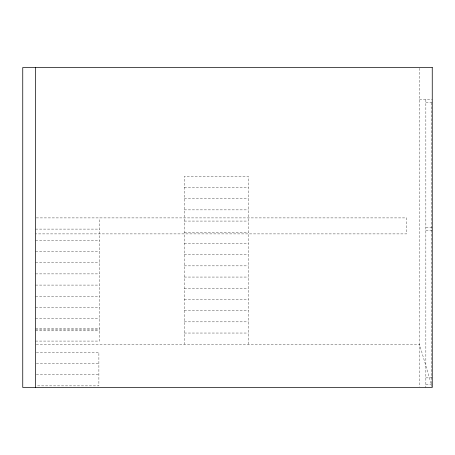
<?xml version="1.0" encoding="UTF-8"?>
<svg xmlns="http://www.w3.org/2000/svg" width="455" height="455" viewBox="0 0 455 455"><rect width="100%" height="100%" fill="white"/><g stroke="black" fill="none" stroke-linecap="round" stroke-linejoin="round"><path stroke-width="0.34" stroke-dasharray="2.27 1.71" d="M419.453 99.531L432.25 99.531M425.852 102.728L432.25 102.728M184.315 187.477L248.299 187.477M184.315 198.67L248.299 198.67M184.315 209.869L248.299 209.869M36.258 217.905L406.656 217.905L406.656 233.898L35.547 233.898M184.315 221.067L248.299 221.067M425.852 227.5L432.25 227.5M35.547 229.098L99.531 229.098M425.852 230.696L432.25 230.696M184.315 232.266L248.299 232.266M35.547 240.297L99.531 240.297M184.315 243.459L248.299 243.459M35.547 251.496L99.531 251.496M184.315 254.658L248.299 254.658M35.547 262.694L99.531 262.694M184.315 265.856L248.299 265.856M35.547 273.887L99.531 273.887M184.315 277.055L248.299 277.055M35.547 285.086L99.531 285.086M184.315 288.248L248.299 288.248M35.547 296.285L99.531 296.285M184.315 299.447L248.299 299.447M35.547 307.478L99.531 307.478M184.315 310.646L248.299 310.646M35.547 318.676L99.531 318.676M184.315 321.844L248.299 321.844M35.547 328.533L99.531 328.533M35.547 329.875L99.531 329.875M35.547 330.836L99.531 330.836M184.315 333.037L248.299 333.037M35.547 341.074L99.531 341.074L99.531 217.905M36.258 344.236L419.453 344.236L432.051 386.784M36.326 352.272L98.889 352.272L98.889 385.863L36.326 385.863M36.326 363.465L98.889 363.465M36.326 374.664L98.889 374.664M425.852 377.866L432.25 377.866M425.852 384.259L432.25 384.259M431.613 102.728L431.613 384.259M425.852 99.531L425.852 387.461M419.453 68.25L419.453 386.75M248.299 344.236L248.299 176.278L184.315 176.278L184.315 344.236"/><path stroke-width="0.68" d="M35.547 67.539L35.547 387.461M432.25 67.539L22.75 67.539L22.75 387.461L432.25 387.461L432.25 67.539"/></g></svg>
